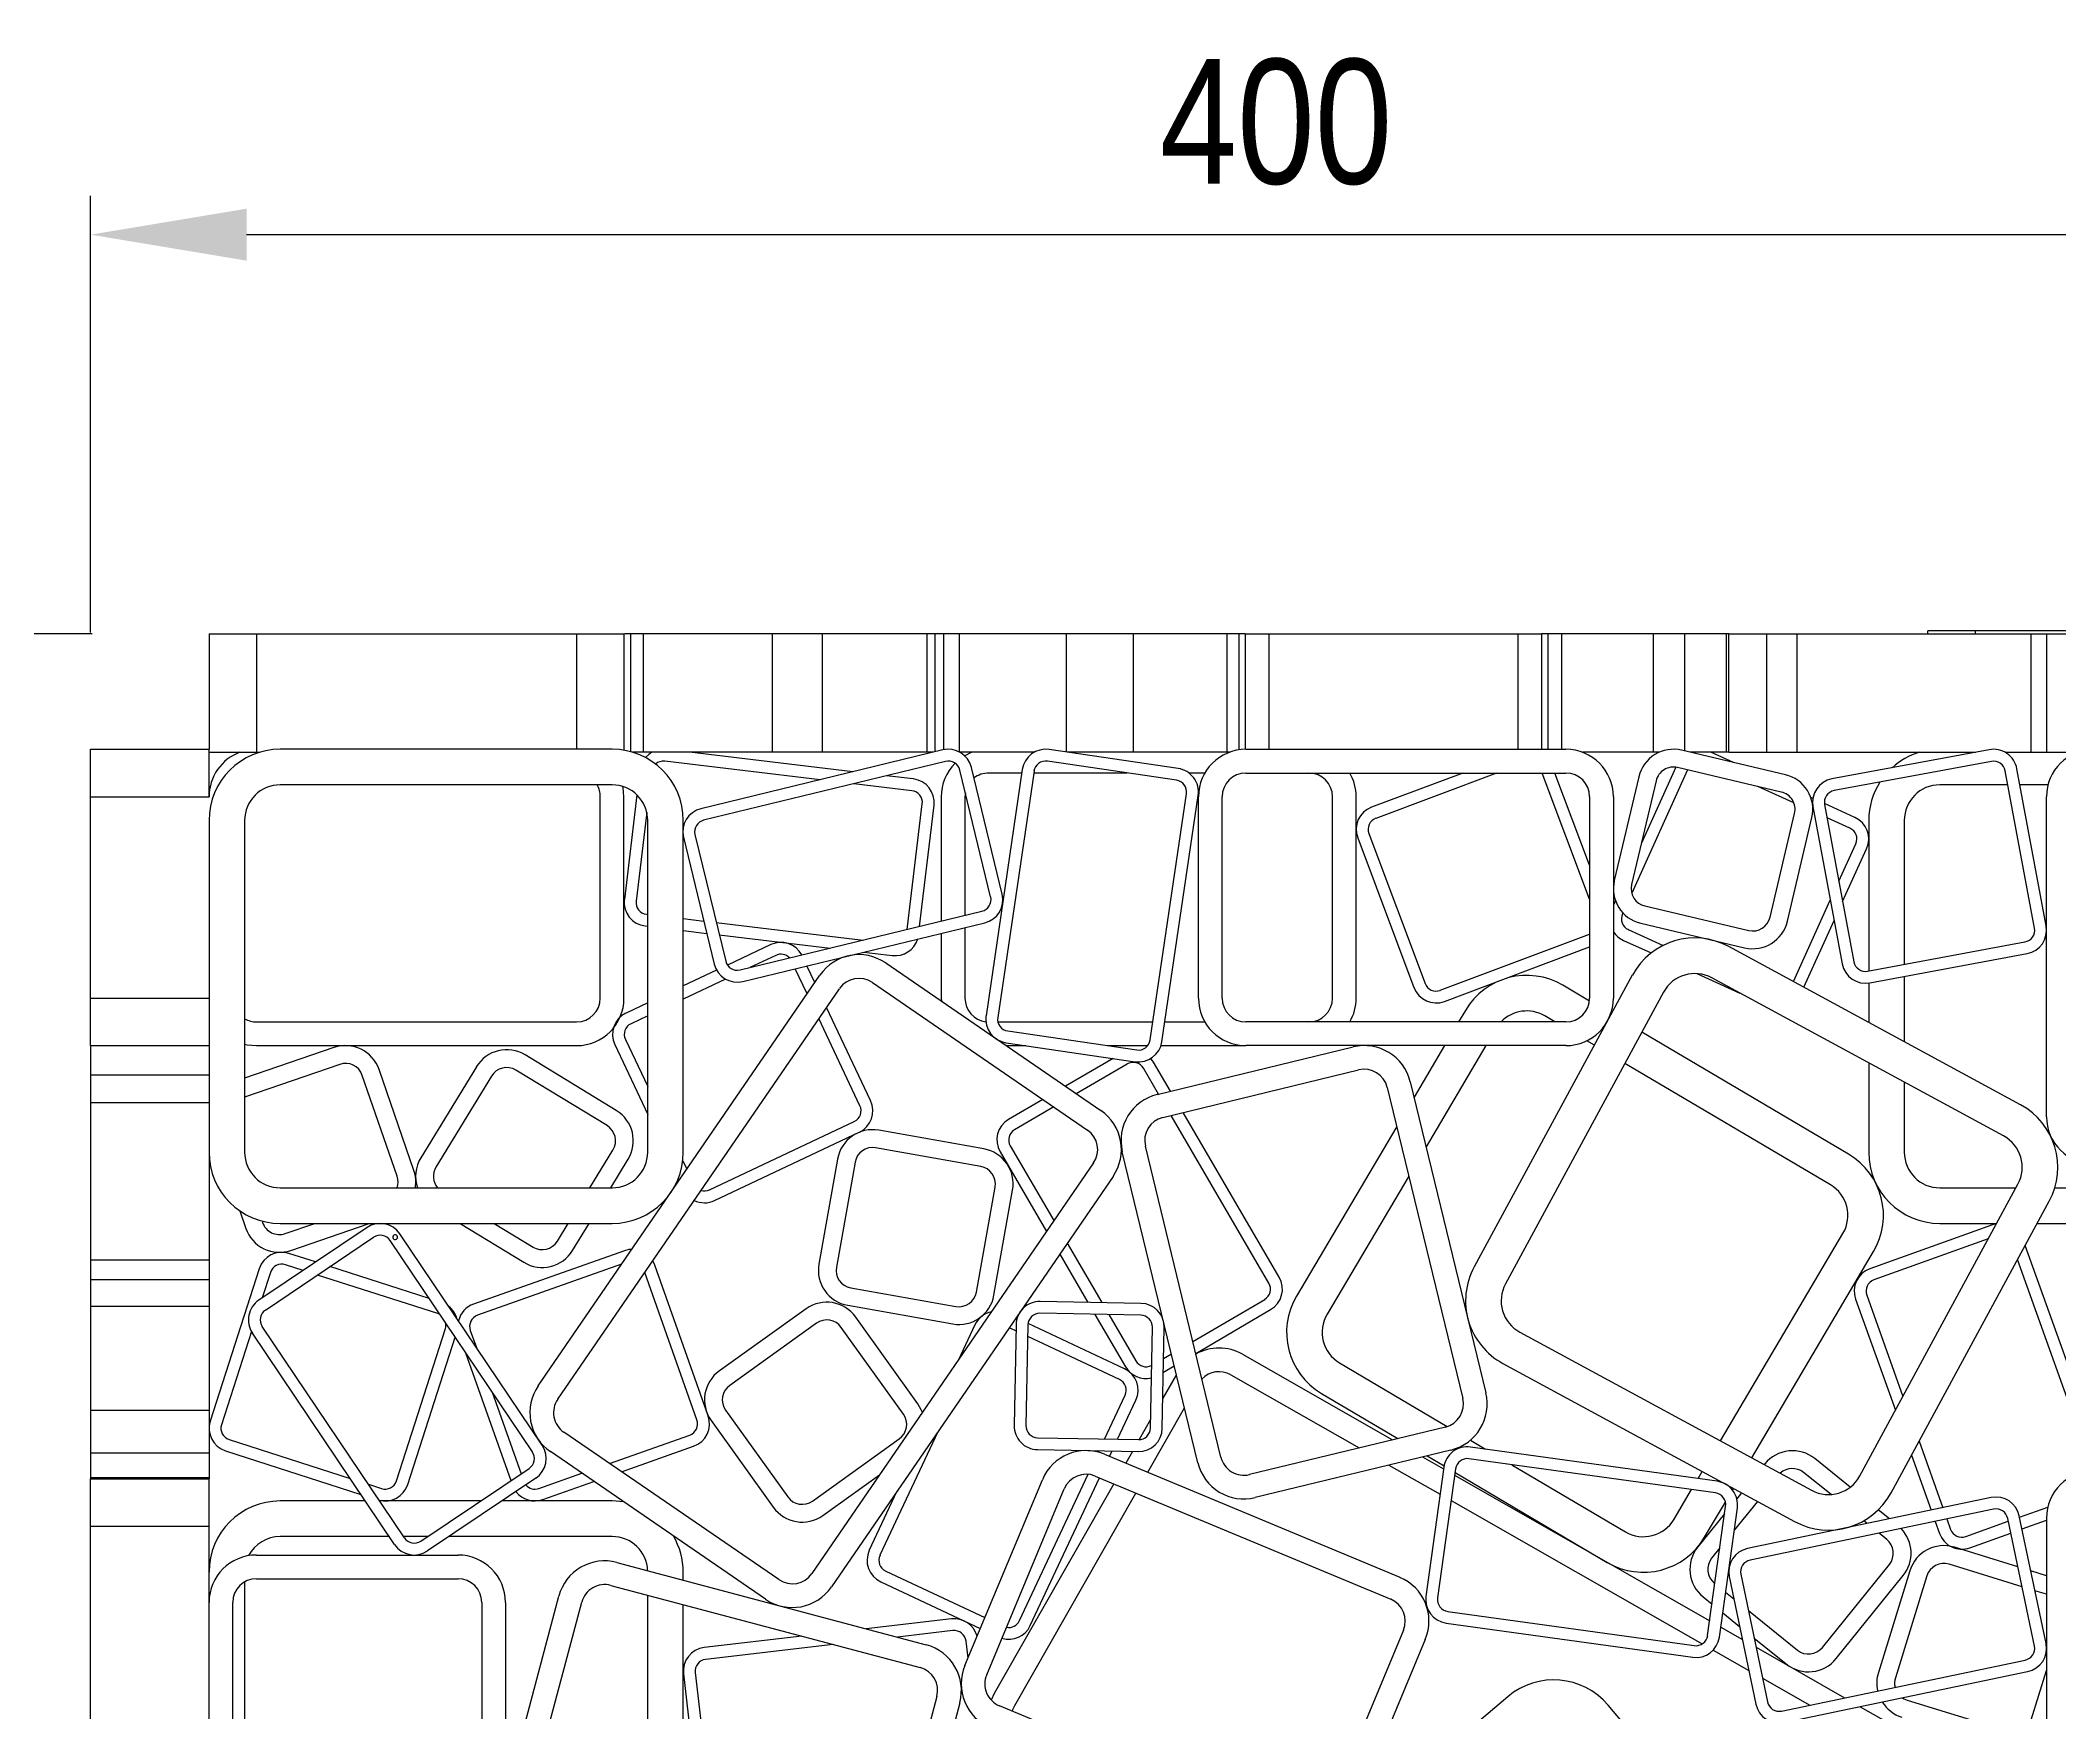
# Model space of a CAD drawing. Header units: millimetres. Extents: x 25115 to 31055, y 5999 to 10199.
# Drawn here: x 27391 to 27908, y 9074 to 9503 of the extents above; entities that cross this region are included whole.
import ezdxf

# ---------------------------------------------------------------- set-up
doc = ezdxf.new("R2010")
doc.units = ezdxf.units.MM
doc.header["$LTSCALE"] = 0.3
doc.linetypes.add('INCONTINUOUS', pattern=[200000.001, 200000, -0.001])
doc.layers.add('KOTY', color=3, linetype='INCONTINUOUS', lineweight=9)
doc.styles.add('SEACAD_Arial', font='arial.ttf', dxfattribs={"width": 0.8})
doc.dimstyles.new('ISO-25', dxfattribs={"dimtxt": 1.6, "dimasz": 2, "dimexe": 0.5, "dimexo": 1.5, "dimtad": 1, "dimdec": 0, "dimtxsty": 'SEACAD_Arial', "dimcen": 2, "dimadec": 0, "dimazin": 0, "dimtfac": 1, "dimtdec": 0, "dimtmove": 0, "dimatfit": 3, "dimfxl": 1, "dimarcsym": 0})

# ---------------------------------------------------------------- blocks, each defined once
blk = doc.blocks.new('*D179')
at = {"layer": 'Defpoints', "color": 0, "transparency": 16777216}
for p in [(27433.77, 9350.73), (27108.78, 8713.09), (27108.78, 8713.09)]:
    blk.add_point(p, dxfattribs=at)
at = {"layer": 'KOTY', "color": 0, "lineweight": -2, "transparency": 16777216}
for p, q in [((27403.77, 9350.73), (27098.78, 9350.73)), ((27108.78, 9310.73), (27108.78, 8753.09)), ((27138.78, 8713.09), (27118.78, 8713.09))]:
    blk.add_line(p, q, dxfattribs=at)
at = {"layer": 'KOTY', "color": 0, "transparency": 16777216}
for points in [[(27102.11, 9310.73), (27115.44, 9310.73), (27108.78, 9350.73)], [(27102.11, 8753.09), (27115.44, 8753.09), (27108.78, 8713.09)]]:
    blk.add_solid(points, dxfattribs=at)
at = {"layer": 'KOTY', "color": 0, "transparency": 16777216, "insert": (27079.94, 9031.91), "char_height": 32, "attachment_point": 5, "rotation": 90, "style": 'SEACAD_Arial'}
blk.add_mtext('420', dxfattribs=at)
blk = doc.blocks.new('*D181')
at = {"layer": 'Defpoints', "color": 0, "transparency": 16777216}
for p in [(28011.37, 9453.09), (27403.37, 9321.09), (28011.37, 9321.09)]:
    blk.add_point(p, dxfattribs=at)
at = {"layer": 'KOTY', "color": 0, "lineweight": -2, "transparency": 16777216}
for p, q in [((27403.37, 9351.09), (27403.37, 9463.09)), ((28011.37, 9351.09), (28011.37, 9463.09)), ((27443.37, 9453.09), (27971.37, 9453.09))]:
    blk.add_line(p, q, dxfattribs=at)
at = {"layer": 'KOTY', "color": 0, "transparency": 16777216}
for points in [[(27443.37, 9459.75), (27443.37, 9446.42), (27403.37, 9453.09)], [(27971.37, 9459.75), (27971.37, 9446.42), (28011.37, 9453.09)]]:
    blk.add_solid(points, dxfattribs=at)
at = {"layer": 'KOTY', "color": 0, "transparency": 16777216, "insert": (27707.37, 9481.92), "char_height": 32, "attachment_point": 5, "style": 'SEACAD_Arial'}
blk.add_mtext('400', dxfattribs=at)

msp = doc.modelspace()

# ---------------------------------------------------------------- linework, layer by layer
for p, q in [((27433.77, 9350.73), (27433.77, 9321.09)), ((27433.77, 9350.73), (27445.93, 9350.73)), ((27445.93, 9350.73), (27445.93, 9320.33)), ((27445.93, 9350.73), (27528.01, 9350.73)), ((27528.01, 9350.73), (27540.17, 9350.73)), ((27528.01, 9350.73), (27528.01, 9321.09)), ((27540.17, 9350.73), (27540.17, 9320.83)), ((27541.83, 9350.73), (27540.27, 9350.73)), ((27541.83, 9350.73), (27541.83, 9320.47)), ((27545.2, 9350.73), (27541.83, 9350.73)), ((27545.2, 9320.33), (27545.2, 9350.73)), ((27578.23, 9350.73), (27545.2, 9350.73)), ((27578.23, 9320.33), (27578.23, 9350.73)), ((27591.06, 9350.73), (27578.23, 9350.73)), ((27591.06, 9320.33), (27591.06, 9350.73)), ((27617.9, 9350.73), (27591.06, 9350.73)), ((27617.9, 9320.33), (27617.9, 9350.73)), ((27619.94, 9350.73), (27617.9, 9350.73)), ((27619.94, 9320.44), (27619.94, 9350.73)), ((27622.11, 9350.73), (27619.94, 9350.73)), ((27622.11, 9350.73), (27622.11, 9320.96)), ((27626.24, 9350.73), (27622.11, 9350.73)), ((27653.64, 9350.73), (27626.24, 9350.73)), ((27626.24, 9320.36), (27626.24, 9350.73)), ((27670.8, 9350.73), (27653.64, 9350.73)), ((27653.64, 9320.37), (27653.64, 9350.73)), ((27670.8, 9320.33), (27670.8, 9350.73)), ((27694.89, 9350.73), (27670.8, 9350.73)), ((27694.89, 9320.33), (27694.89, 9350.73)), ((27697.91, 9350.73), (27694.89, 9350.73)), ((27697.91, 9320.97), (27697.91, 9350.73)), ((27699.48, 9350.73), (27697.91, 9350.73)), ((27699.48, 9350.73), (27699.48, 9321.09)), ((27699.48, 9350.73), (27705.56, 9350.73)), ((27705.56, 9350.73), (27769.4, 9350.73)), ((27705.56, 9350.73), (27705.56, 9321.09)), ((27769.4, 9350.73), (27775.48, 9350.73)), ((27769.4, 9350.73), (27769.4, 9321.09)), ((27777.1, 9350.73), (27775.48, 9350.73)), ((27775.48, 9350.73), (27775.48, 9321.09)), ((27777.1, 9350.73), (27777.1, 9321.09)), ((27780.67, 9350.73), (27777.1, 9350.73)), ((27804.19, 9350.73), (27780.67, 9350.73)), ((27780.67, 9321.09), (27780.67, 9350.73)), ((27804.19, 9320.33), (27804.19, 9350.73)), ((27812.24, 9350.73), (27804.19, 9350.73)), ((27822.93, 9350.73), (27812.24, 9350.73)), ((27812.24, 9320.64), (27812.24, 9350.73)), ((27822.93, 9320.33), (27822.93, 9350.73)), ((27823.47, 9350.73), (27822.93, 9350.73)), ((27823.47, 9320.33), (27823.47, 9350.73)), ((27823.47, 9350.73), (27833.18, 9350.73)), ((27833.18, 9350.73), (27833.18, 9320.33)), ((27833.18, 9350.73), (27840.97, 9350.73)), ((27840.97, 9350.73), (27840.97, 9320.33)), ((27840.97, 9350.73), (27900.96, 9350.73)), ((27874.57, 9350.73), (27874.57, 9351.49)), ((27886.73, 9351.49), (27874.57, 9351.49)), ((27968.81, 9351.49), (27886.73, 9351.49)), ((27886.73, 9350.73), (27886.73, 9351.49)), ((27900.96, 9350.73), (27900.96, 9320.33)), ((27900.96, 9350.73), (27904.97, 9350.73)), ((27904.97, 9350.73), (27904.97, 9320.33)), ((27904.97, 9350.73), (27917.13, 9350.73)), ((27403.37, 9321.09), (27433.77, 9321.09)), ((27403.37, 9308.93), (27403.37, 9321.09)), ((27433.77, 9308.93), (27433.77, 9321.09)), ((27537.13, 9321.09), (27452.01, 9321.09)), ((27621.92, 9320.92), (27559.88, 9305.85)), ((27682.29, 9316.15), (27649.21, 9321.02)), ((27699.65, 9321.09), (27781.73, 9321.09)), ((27838.01, 9314.57), (27811.38, 9320.85)), ((27890.28, 9320.99), (27849.93, 9313.49)), ((27433.77, 9320.33), (27445.93, 9320.33)), ((27445.93, 9320.33), (27446.79, 9320.33)), ((27545.2, 9320.33), (27542.34, 9320.33)), ((27578.23, 9320.33), (27545.2, 9320.33)), ((27590.44, 9313.27), (27550.62, 9318.03)), ((27598.89, 9315.33), (27556.99, 9320.33)), ((27622.64, 9317.96), (27560.6, 9302.9)), ((27591.06, 9320.33), (27578.23, 9320.33)), ((27617.9, 9320.33), (27591.06, 9320.33)), ((27619.5, 9320.33), (27617.9, 9320.33)), ((27645.38, 9320.33), (27626.3, 9320.33)), ((27634.2, 9283.23), (27626.31, 9315.73)), ((27637.16, 9283.95), (27629.26, 9316.44)), ((27642.31, 9315.9), (27633.01, 9252.74)), ((27681.85, 9313.14), (27648.77, 9318.02)), ((27670.8, 9320.33), (27653.93, 9320.33)), ((27694.89, 9320.33), (27670.8, 9320.33)), ((27695.42, 9320.33), (27694.89, 9320.33)), ((27804.19, 9320.33), (27785.96, 9320.33)), ((27812.91, 9315.8), (27798.6, 9284.16)), ((27809.89, 9316.49), (27801.07, 9297)), ((27805.64, 9320.33), (27804.19, 9320.33)), ((27836.96, 9310.13), (27810.33, 9316.41)), ((27822.93, 9320.33), (27813.57, 9320.33)), ((27824.67, 9317.71), (27818.89, 9320.33)), ((27823.47, 9320.33), (27822.93, 9320.33)), ((27823.47, 9320.33), (27833.18, 9320.33)), ((27833.18, 9320.33), (27840.97, 9320.33)), ((27840.97, 9320.33), (27886.74, 9320.33)), ((27890.83, 9318), (27850.48, 9310.5)), ((27894.33, 9320.33), (27900.96, 9320.33)), ((27901.87, 9275.22), (27894.38, 9315.57)), ((27904.86, 9275.77), (27897.37, 9316.12)), ((27900.96, 9320.33), (27904.97, 9320.33)), ((27904.97, 9320.33), (27912.71, 9320.33)), ((27537.13, 9311.97), (27452.01, 9311.97)), ((27614.01, 9310.46), (27599.08, 9312.24)), ((27614.37, 9313.48), (27607.53, 9314.29)), ((27642.18, 9315.01), (27633.7, 9315.01)), ((27645.32, 9315.45), (27636.01, 9252.29)), ((27669.19, 9315.01), (27645.25, 9315.01)), ((27689.12, 9315.01), (27685.04, 9315.01)), ((27699.65, 9315.01), (27781.73, 9315.01)), ((27755.28, 9315.01), (27731.89, 9306.23)), ((27763.93, 9315.01), (27732.95, 9303.38)), ((27787.81, 9282.68), (27775.67, 9315.01)), ((27787.81, 9291.33), (27778.92, 9315.01)), ((27800.41, 9314.06), (27794.13, 9287.43)), ((27804.85, 9313.02), (27798.57, 9286.39)), ((27840.16, 9307.37), (27830.9, 9311.56)), ((27895.05, 9311.97), (27877.61, 9311.97)), ((27905.35, 9311.97), (27898.14, 9311.97)), ((27403.37, 9257.25), (27403.37, 9308.93)), ((27403.37, 9308.93), (27433.77, 9308.93)), ((27534.09, 9257.25), (27534.09, 9308.93)), ((27540.17, 9257.25), (27540.17, 9308.93)), ((27543.47, 9309.4), (27540.26, 9282.53)), ((27612.83, 9274.91), (27616.67, 9307.08)), ((27615.98, 9275.68), (27619.69, 9306.72)), ((27621.54, 9308.93), (27621.54, 9277.03)), ((27627.71, 9309.96), (27627.62, 9308.93)), ((27627.62, 9308.93), (27627.62, 9278.51)), ((27675.11, 9246.54), (27684.42, 9309.69)), ((27678.12, 9246.09), (27687.42, 9309.25)), ((27687.49, 9257.25), (27687.49, 9308.93)), ((27693.57, 9257.25), (27693.57, 9308.93)), ((27721.86, 9257.25), (27721.86, 9308.93)), ((27727.94, 9257.25), (27727.94, 9308.93)), ((27787.81, 9308.93), (27787.81, 9257.25)), ((27793.89, 9308.93), (27793.89, 9257.25)), ((27845.04, 9308.5), (27844.51, 9308.73)), ((27845.32, 9305.04), (27845.02, 9305.17)), ((27845.06, 9306.4), (27852.56, 9266.05)), ((27855.79, 9303.63), (27848.02, 9307.15)), ((27848.05, 9306.96), (27855.55, 9266.61)), ((27904.97, 9226.85), (27904.97, 9308.93)), ((27433.77, 9302.85), (27433.77, 9217.73)), ((27442.89, 9302.85), (27442.89, 9217.73)), ((27546, 9304.96), (27543.28, 9282.17)), ((27546.25, 9217.73), (27546.25, 9302.85)), ((27555.37, 9217.73), (27555.37, 9302.85)), ((27834.08, 9278.01), (27840.36, 9304.64)), ((27838.51, 9276.97), (27844.79, 9303.6)), ((27854.54, 9300.86), (27848.69, 9303.51)), ((27859.37, 9302.85), (27859.37, 9264.23)), ((27868.49, 9302.85), (27868.49, 9265.92)), ((27555.41, 9298.51), (27563.3, 9266.01)), ((27558.36, 9299.22), (27566.26, 9266.73)), ((27728.33, 9298.4), (27742.75, 9259.98)), ((27731.18, 9299.47), (27745.6, 9261.05)), ((27851.71, 9287.24), (27856.05, 9296.84)), ((27852.68, 9282.01), (27858.82, 9295.59)), ((27569.93, 9264.49), (27631.96, 9279.56)), ((27794.42, 9282.28), (27793.89, 9281.12)), ((27801.96, 9280.9), (27828.59, 9274.62)), ((27840.07, 9261.5), (27849.52, 9282.4)), ((27545.57, 9275.77), (27546.25, 9275.69)), ((27545.93, 9278.79), (27546.25, 9278.75)), ((27555.37, 9277.66), (27560.63, 9277.03)), ((27555.37, 9274.6), (27561.39, 9273.88)), ((27563.85, 9276.65), (27601.48, 9272.15)), ((27570.65, 9261.54), (27632.68, 9276.61)), ((27627.62, 9275.38), (27627.62, 9257.25)), ((27796.33, 9279.13), (27796.21, 9278.87)), ((27797.72, 9274.85), (27806.69, 9270.79)), ((27800.91, 9276.46), (27827.54, 9270.18)), ((27842.75, 9260.05), (27850.49, 9277.17)), ((27564.61, 9273.49), (27593.03, 9270.1)), ((27577.79, 9270.98), (27566.69, 9265.74)), ((27601.66, 9269.07), (27608.96, 9268.2)), ((27621.54, 9273.9), (27621.54, 9257.25)), ((27749.51, 9259.27), (27787.81, 9273.64)), ((27750.58, 9256.42), (27787.81, 9270.39)), ((27796.47, 9272.08), (27803.6, 9268.85)), ((27898.32, 9229.93), (27823.48, 9270.49)), ((27859.09, 9264.17), (27899.44, 9271.67)), ((27563.93, 9264.43), (27555.37, 9260.39)), ((27579.09, 9268.24), (27572.48, 9265.11)), ((27587.12, 9258.37), (27584.08, 9264.8)), ((27589.11, 9261.27), (27587.09, 9265.53)), ((27607.3, 9266.28), (27662.45, 9228.45)), ((27859.65, 9261.19), (27900, 9268.68)), ((27518.17, 9157.84), (27590.39, 9263.13)), ((27523.18, 9154.41), (27595.4, 9259.69)), ((27566.22, 9262.15), (27555.37, 9257.02)), ((27603.86, 9261.27), (27659.01, 9223.44)), ((27798.75, 9263.14), (27758.19, 9188.31)), ((27806.77, 9258.8), (27766.21, 9183.96)), ((27787.76, 9256.51), (27780.93, 9260.55)), ((27815.31, 9263.56), (27826.32, 9258.57)), ((27893.97, 9221.91), (27819.13, 9262.47)), ((27859.37, 9261.14), (27859.37, 9251.04)), ((27868.49, 9262.83), (27868.49, 9246.1)), ((27403.37, 9257.25), (27433.77, 9257.25)), ((27403.37, 9245.09), (27403.37, 9257.25)), ((27546.25, 9256.07), (27540.69, 9253.45)), ((27603.42, 9230.98), (27592.12, 9254.9)), ((27621.54, 9257.25), (27621.57, 9256.49)), ((27755.95, 9254.13), (27754.2, 9251.17)), ((27445.93, 9251.17), (27528.01, 9251.17)), ((27546.25, 9252.71), (27541.99, 9250.7)), ((27600.67, 9229.68), (27590.13, 9252)), ((27636.06, 9251.17), (27675.8, 9251.17)), ((27638.58, 9248.84), (27671.66, 9243.97)), ((27678.87, 9251.17), (27689.12, 9251.17)), ((27781.73, 9251.17), (27699.65, 9251.17)), ((27778.88, 9251.17), (27776.29, 9252.7)), ((27793.36, 9253.2), (27793.22, 9253.28)), ((27854.21, 9217.23), (27801.22, 9248.55)), ((27403.37, 9245.09), (27433.77, 9245.09)), ((27403.37, 9245.09), (27403.37, 9244.99)), ((27433.77, 9244.99), (27403.37, 9244.99)), ((27403.37, 9244.99), (27403.37, 9237.49)), ((27465.78, 9244.59), (27442.89, 9236.7)), ((27445.93, 9245.09), (27528.01, 9245.09)), ((27537.79, 9245.35), (27546.25, 9227.46)), ((27540.54, 9246.65), (27546.25, 9234.57)), ((27638.14, 9245.84), (27671.22, 9240.96)), ((27638.19, 9245.09), (27643.2, 9245.09)), ((27664.06, 9245.09), (27674.49, 9245.09)), ((27676.91, 9232.55), (27727.13, 9244.75)), ((27677.88, 9245.09), (27699.65, 9245.09)), ((27781.73, 9245.09), (27699.65, 9245.09)), ((27750.6, 9245.09), (27742.78, 9231.85)), ((27761.2, 9245.09), (27745.86, 9219.15)), ((27789.02, 9245.18), (27787.07, 9246.33)), ((27467.27, 9240.28), (27442.89, 9231.88)), ((27486.29, 9213.08), (27477.37, 9238.94)), ((27502.31, 9239.66), (27488.06, 9216.3)), ((27535.83, 9224.56), (27512.47, 9238.81)), ((27538.2, 9228.46), (27514.84, 9242.7)), ((27665.61, 9241.79), (27653.4, 9234.66)), ((27669.22, 9240.37), (27656.17, 9232.76)), ((27677.25, 9232.63), (27673.37, 9239.28)), ((27680.34, 9233.38), (27676, 9240.81)), ((27678.34, 9226.64), (27728.56, 9238.84)), ((27849.56, 9209.38), (27796.87, 9240.53)), ((27859.37, 9240.67), (27859.37, 9217.73)), ((27433.77, 9237.49), (27403.37, 9237.49)), ((27403.37, 9237.49), (27403.37, 9230.4)), ((27481.98, 9211.59), (27473.06, 9237.46)), ((27506.2, 9237.29), (27491.96, 9213.93)), ((27735.91, 9234.36), (27755.28, 9154.6)), ((27741.82, 9235.8), (27761.19, 9156.04)), ((27868.49, 9235.72), (27868.49, 9217.73)), ((27433.77, 9230.4), (27403.37, 9230.4)), ((27403.37, 9230.4), (27403.37, 9190.05)), ((27647.59, 9231.27), (27638.8, 9226.14)), ((27650.36, 9229.37), (27640.34, 9223.52)), ((27708.18, 9185.68), (27683.54, 9227.9)), ((27562.12, 9208.1), (27599.23, 9225.64)), ((27563.42, 9205.35), (27600.52, 9222.89)), ((27632.44, 9218.6), (27605.5, 9223.38)), ((27705.56, 9184.15), (27680.45, 9227.15)), ((27738.34, 9224.35), (27712.63, 9180.86)), ((27433.77, 9217.73), (27433.77, 9190.05)), ((27531.44, 9208.61), (27537.35, 9218.3)), ((27631.64, 9214.11), (27604.7, 9218.89)), ((27636.62, 9217.82), (27648.53, 9197.42)), ((27639.24, 9219.36), (27650.43, 9200.19)), ((27687.33, 9138.1), (27667.96, 9217.86)), ((27693.24, 9139.54), (27673.87, 9219.3)), ((27536.78, 9208.61), (27541.24, 9215.92)), ((27555.23, 9215.55), (27556.26, 9213.38)), ((27660.58, 9214.98), (27588.36, 9109.7)), ((27594.93, 9215.99), (27590.15, 9189.05)), ((27599.42, 9215.19), (27594.64, 9188.25)), ((27452.01, 9208.61), (27537.13, 9208.61)), ((27554.05, 9210.94), (27554.27, 9210.48)), ((27665.6, 9211.55), (27593.37, 9106.26)), ((27630.56, 9181.89), (27635.34, 9208.82)), ((27635.05, 9181.09), (27639.83, 9208.03)), ((27741.42, 9211.64), (27720.48, 9176.22)), ((27857.08, 9134.71), (27897.64, 9209.55)), ((27877.61, 9208.61), (27897.14, 9208.61)), ((27907.08, 9208.61), (27930.72, 9208.61)), ((27441.62, 9202.73), (27443.18, 9198.22)), ((27865.1, 9130.37), (27905.66, 9205.2)), ((27474.28, 9198.46), (27446.53, 9179.79)), ((27447.36, 9200.09), (27447.49, 9199.7)), ((27452.01, 9199.49), (27537.13, 9199.49)), ((27453.29, 9196.88), (27460.87, 9199.49)), ((27454.77, 9192.57), (27474.86, 9199.49)), ((27519.19, 9142.57), (27482.72, 9196.8)), ((27498.12, 9199.49), (27514.46, 9189.52)), ((27506.88, 9199.49), (27516.84, 9193.42)), ((27523.1, 9194.94), (27525.88, 9199.49)), ((27527, 9192.56), (27531.22, 9199.49)), ((27821.33, 9143.71), (27852.77, 9196.88)), ((27891.14, 9199.13), (27859.66, 9187.86)), ((27877.61, 9199.49), (27892.19, 9199.49)), ((27892.14, 9199.4), (27891.14, 9199.13)), ((27902.57, 9199.49), (27930.51, 9199.49)), ((27448.23, 9177.27), (27475.97, 9195.93)), ((27461.1, 9189.59), (27454.26, 9191.79)), ((27516.67, 9140.87), (27480.19, 9195.11)), ((27540.29, 9192.48), (27501.6, 9178.79)), ((27651.92, 9191.61), (27659.15, 9179.23)), ((27653.82, 9194.38), (27662.71, 9179.16)), ((27829.36, 9139.36), (27860.62, 9192.24)), ((27890.03, 9195.51), (27860.68, 9184.99)), ((27920.2, 9136.05), (27899.5, 9193.83)), ((27433.77, 9190.05), (27403.37, 9190.05)), ((27403.37, 9190.05), (27403.37, 9185.08)), ((27433.77, 9190.05), (27433.77, 9185.08)), ((27446.61, 9187.86), (27434.06, 9148.79)), ((27449.51, 9186.93), (27447.4, 9180.38)), ((27457.88, 9187.43), (27453.33, 9188.89)), ((27492.4, 9176.34), (27461.57, 9186.25)), ((27490.19, 9180.24), (27464.78, 9188.41)), ((27539.53, 9188.99), (27502.61, 9175.93)), ((27558.87, 9149.07), (27545.48, 9186.92)), ((27561.74, 9150.09), (27548.05, 9188.78)), ((27916.97, 9136.05), (27897.55, 9190.24)), ((27403.37, 9185.08), (27433.77, 9185.08)), ((27403.37, 9185.08), (27403.37, 9178.14)), ((27433.77, 9185.08), (27433.77, 9178.14)), ((27598.33, 9182.97), (27625.27, 9178.19)), ((27858.85, 9181.11), (27868.15, 9155.13)), ((27433.77, 9178.14), (27403.37, 9178.14)), ((27403.37, 9178.14), (27403.37, 9151.51)), ((27433.77, 9178.14), (27433.77, 9151.51)), ((27586.88, 9177.58), (27564.63, 9161.66)), ((27597.54, 9178.48), (27624.48, 9173.7)), ((27672.68, 9175.94), (27646.85, 9176.42)), ((27672.74, 9178.97), (27646.91, 9179.46)), ((27660.94, 9176.16), (27668.8, 9162.69)), ((27664.5, 9176.09), (27671.43, 9164.22)), ((27686.03, 9169.23), (27704.47, 9179.99)), ((27686.78, 9166.14), (27706, 9177.36)), ((27855.99, 9180.08), (27866.21, 9151.54)), ((27444.63, 9171.76), (27436.95, 9147.86)), ((27481.35, 9117.12), (27444.88, 9171.36)), ((27483.87, 9118.82), (27447.4, 9173.05)), ((27481.81, 9133.44), (27494.37, 9172.51)), ((27500.76, 9172.05), (27502.31, 9167.66)), ((27589.53, 9173.87), (27567.29, 9157.95)), ((27611.82, 9150.57), (27595.9, 9172.82)), ((27615.53, 9153.23), (27599.6, 9175.47)), ((27630.15, 9173.46), (27625.95, 9164.49)), ((27640.68, 9171.89), (27638.95, 9172.7)), ((27640.71, 9173.5), (27640.23, 9147.66)), ((27640.96, 9175.11), (27640.69, 9175.24)), ((27643.75, 9173.44), (27643.26, 9147.6)), ((27668.52, 9162.21), (27643.78, 9173.79)), ((27675.18, 9147), (27675.67, 9172.84)), ((27678.22, 9146.95), (27678.71, 9172.78)), ((27769.88, 9171.6), (27844.72, 9131.04)), ((27484.71, 9132.51), (27496.86, 9170.33)), ((27499.57, 9166.28), (27511.17, 9133.51)), ((27667.23, 9159.45), (27643.7, 9170.48)), ((27678.56, 9164.86), (27680.55, 9166.03)), ((27698.79, 9165.93), (27737.26, 9143.97)), ((27681.83, 9160.75), (27678.36, 9154.67)), ((27678.49, 9161.31), (27681.3, 9162.95)), ((27695.77, 9160.65), (27728.66, 9141.88)), ((27723.69, 9163.73), (27751.3, 9147.4)), ((27765.54, 9163.58), (27840.37, 9123.02)), ((27506.38, 9156.17), (27513.77, 9135.26)), ((27663.43, 9144.18), (27668.69, 9155.41)), ((27719.05, 9155.88), (27738.62, 9144.3)), ((27433.77, 9151.51), (27403.37, 9151.51)), ((27403.37, 9151.51), (27403.37, 9140.54)), ((27433.77, 9151.51), (27433.77, 9140.54)), ((27566.23, 9151.59), (27582.16, 9129.34)), ((27666.76, 9144.12), (27671.44, 9154.12)), ((27674.51, 9135.65), (27683.92, 9152.14)), ((27579.91, 9108.12), (27524.75, 9145.95)), ((27536.46, 9137.92), (27557.02, 9145.19)), ((27562.52, 9148.93), (27578.45, 9126.68)), ((27620.66, 9146.04), (27605.82, 9114.36)), ((27675.22, 9149.16), (27672.29, 9144.02)), ((27750.8, 9147.26), (27700.58, 9135.06)), ((27433.77, 9140.54), (27403.37, 9140.54)), ((27403.37, 9140.54), (27403.37, 9134.26)), ((27433.77, 9140.54), (27433.77, 9134.26)), ((27437.99, 9141.14), (27472.7, 9129.98)), ((27438.92, 9144.03), (27469.96, 9134.06)), ((27576.47, 9103.11), (27521.31, 9140.94)), ((27539.56, 9135.79), (27558.03, 9142.33)), ((27588.52, 9128.28), (27610.77, 9144.21)), ((27646.19, 9141.47), (27672.03, 9140.98)), ((27646.25, 9144.51), (27672.08, 9144.02)), ((27661.85, 9140.81), (27662.02, 9141.17)), ((27663.36, 9140.29), (27739.12, 9108.71)), ((27664.7, 9139.73), (27665.35, 9141.11)), ((27670.57, 9141.01), (27668.85, 9138)), ((27752.24, 9141.35), (27702.02, 9129.16)), ((27744.95, 9139.58), (27750.34, 9136.5)), ((27746.12, 9139.87), (27750.46, 9137.3)), ((27757.23, 9143.89), (27761.11, 9141.6)), ((27820.5, 9133.35), (27757.26, 9142.13)), ((27870.34, 9140.02), (27875.38, 9125.93)), ((27872.28, 9143.61), (27878.39, 9126.56)), ((27433.77, 9134.26), (27403.37, 9134.26)), ((27403.37, 9134.26), (27403.37, 9134.01)), ((27433.77, 9134.26), (27433.77, 9134.01)), ((27488.09, 9117.99), (27515.84, 9136.65)), ((27518.33, 9131.51), (27529.37, 9135.41)), ((27591.17, 9124.58), (27605.7, 9134.97)), ((27641.61, 9097.6), (27659.19, 9135.13)), ((27661.02, 9134.68), (27736.78, 9103.1)), ((27736.35, 9137.49), (27749.44, 9130.02)), ((27750.41, 9136.95), (27745.81, 9103.83)), ((27753.42, 9136.53), (27748.82, 9103.41)), ((27753.19, 9134.88), (27818.6, 9097.55)), ((27753.29, 9135.63), (27792.32, 9112.55)), ((27820.08, 9130.34), (27756.85, 9139.12)), ((27767.89, 9137.59), (27796.96, 9120.4)), ((27815.61, 9134.03), (27816.69, 9135.86)), ((27832.72, 9137.79), (27832.58, 9137.62)), ((27849.7, 9129.96), (27842.68, 9135.61)), ((27854.63, 9131.83), (27845.55, 9139.16)), ((27403.37, 9134.01), (27433.77, 9134.01)), ((27403.37, 9121.85), (27403.37, 9134.01)), ((27433.77, 9121.85), (27433.77, 9134.01)), ((27474.63, 9132.56), (27477.99, 9131.48)), ((27517.54, 9134.13), (27489.79, 9115.47)), ((27519.34, 9128.64), (27532.47, 9133.29)), ((27610.08, 9130.61), (27603.07, 9115.65)), ((27627.57, 9086.05), (27647.46, 9133.75)), ((27633.18, 9083.71), (27653.07, 9131.41)), ((27665.82, 9132.68), (27635.11, 9078.88)), ((27640.39, 9075.87), (27671.47, 9130.32)), ((27644.37, 9096.31), (27662.12, 9134.22)), ((27809.45, 9123.61), (27813.93, 9131.2)), ((27824.45, 9131.07), (27824.71, 9131.51)), ((27826.76, 9130.4), (27825.54, 9128.88)), ((27890.79, 9129.15), (27828.3, 9116.08)), ((27473.84, 9128.29), (27452.01, 9128.29)), ((27503.41, 9128.29), (27477.5, 9128.29)), ((27537.13, 9128.29), (27508.86, 9128.29)), ((27540.11, 9128.05), (27537.13, 9128.29)), ((27752.29, 9128.39), (27816.69, 9091.64)), ((27822.41, 9125), (27815.55, 9116.5)), ((27817.3, 9118.97), (27822.63, 9127.98)), ((27818.07, 9093.79), (27822.67, 9126.91)), ((27821.08, 9093.37), (27825.68, 9126.5)), ((27830.84, 9128.19), (27824.9, 9120.82)), ((27891.41, 9126.18), (27828.93, 9113.1)), ((27864.72, 9123.7), (27861.83, 9126.03)), ((27904.84, 9091.72), (27897.99, 9124.45)), ((27898.06, 9124.11), (27905.3, 9126.7)), ((27904.97, 9123.89), (27904.97, 9041.81)), ((27403.37, 9121.85), (27433.77, 9121.85)), ((27403.37, 9039.77), (27403.37, 9121.85)), ((27433.77, 9102.27), (27433.77, 9121.85)), ((27479.97, 9119.17), (27452.01, 9119.17)), ((27489.85, 9119.17), (27483.63, 9119.17)), ((27537.13, 9119.17), (27495.3, 9119.17)), ((27858.95, 9122.49), (27858.08, 9123.2)), ((27863.98, 9118.44), (27862.01, 9120.02)), ((27876.42, 9123.04), (27877.51, 9119.98)), ((27879.42, 9123.67), (27880.38, 9121.01)), ((27884.26, 9119.17), (27895.17, 9123.08)), ((27885.29, 9116.31), (27895.8, 9120.07)), ((27901.86, 9091.09), (27895.01, 9123.83)), ((27898.69, 9121.11), (27904.97, 9123.36)), ((27445.93, 9114.43), (27497.61, 9114.43)), ((27821.19, 9116.23), (27819.09, 9113.63)), ((27897.61, 9111.39), (27881.33, 9116.42)), ((27445.93, 9108.35), (27497.61, 9108.35)), ((27538.34, 9112.52), (27617.66, 9091.43)), ((27555.37, 9107.99), (27555.37, 9110.05)), ((27607.29, 9110.32), (27632.72, 9098.41)), ((27823.6, 9108.88), (27830.45, 9076.15)), ((27826.57, 9109.5), (27833.42, 9076.77)), ((27847.49, 9090.73), (27864.67, 9112.02)), ((27851.04, 9087.87), (27868.22, 9109.16)), ((27869.93, 9110.4), (27861.85, 9084.26)), ((27874.28, 9109.05), (27866.21, 9082.91)), ((27898.68, 9106.29), (27879.99, 9112.07)), ((27904.97, 9109.12), (27900.93, 9110.37)), ((27442.89, 9107.54), (27442.89, 9024.93)), ((27510.17, 9053.95), (27523.46, 9103.9)), ((27536.77, 9106.65), (27616.09, 9085.55)), ((27546.25, 9038.07), (27546.25, 9104.13)), ((27606, 9107.57), (27631.55, 9095.6)), ((27816.92, 9103.67), (27819.19, 9101.84)), ((27819.78, 9107.22), (27819.92, 9107.11)), ((27822.68, 9104.88), (27824.79, 9103.18)), ((27904.97, 9104.35), (27902, 9105.26)), ((27433.77, 9020.19), (27433.77, 9102.27)), ((27439.85, 9020.19), (27439.85, 9102.27)), ((27503.69, 9102.27), (27503.69, 9020.19)), ((27509.77, 9102.27), (27509.77, 9020.19)), ((27516.05, 9052.39), (27529.33, 9102.33)), ((27555.37, 9035.64), (27555.37, 9101.7)), ((27624.16, 9098.06), (27602.28, 9095.52)), ((27751.41, 9099.98), (27814.64, 9091.2)), ((27821.95, 9099.61), (27826.27, 9096.13)), ((27828.53, 9100.16), (27841.08, 9090.04)), ((27585.82, 9093.6), (27560.74, 9090.69)), ((27624.51, 9095.04), (27610.29, 9093.39)), ((27740.05, 9095.14), (27720.16, 9047.44)), ((27750.99, 9096.97), (27814.23, 9088.19)), ((27821.44, 9095.93), (27826.97, 9092.78)), ((27830, 9093.12), (27838.21, 9086.49)), ((27593.82, 9091.47), (27561.09, 9087.67)), ((27628.39, 9088.01), (27627.88, 9092.37)), ((27745.66, 9092.8), (27725.77, 9045.1)), ((27819.49, 9090.04), (27828.63, 9084.83)), ((27830.5, 9090.76), (27853.2, 9077.81)), ((27555.41, 9083.95), (27559.27, 9050.73)), ((27558.43, 9084.3), (27562.29, 9051.08)), ((27832.16, 9082.81), (27844.23, 9075.93)), ((27837.02, 9074.42), (27899.51, 9087.5)), ((27837.64, 9071.44), (27900.13, 9084.52)), ((27901.06, 9072.15), (27904.97, 9084.78)), ((27620.41, 9078.11), (27607.12, 9028.17)), ((27635.11, 9078.88), (27634.33, 9077.24)), ((27766.83, 9078.09), (27701.85, 9023.11)), ((27626.28, 9076.55), (27613, 9026.6)), ((27712.21, 9044.17), (27636.45, 9075.76)), ((27847.52, 9010.96), (27792.54, 9075.94)), ((27857.18, 9075.53), (27867.77, 9069.49)), ((27869.22, 9077.21), (27895.36, 9069.13))]:
    msp.add_line(p, q)
at = {"flags": 128}
for points in [[(27547.32, 9320.33), (27546.5, 9319.79), (27545.65, 9318.97)], [(27629.47, 9320.33), (27629.05, 9320.16), (27627.54, 9319.42)], [(27540.17, 9308.93), (27539.93, 9311.3), (27539.88, 9311.54)], [(27442.89, 9245.48), (27443.55, 9245.32), (27445.93, 9245.09)], [(27676, 9240.81), (27675.3, 9241.78), (27675.29, 9241.8)], [(27542.16, 9192.83), (27541.45, 9192.77), (27540.29, 9192.48)], [(27548.05, 9188.78), (27547.54, 9189.86), (27547.52, 9189.89)], [(27492.99, 9176.08), (27492.95, 9176.1), (27492.4, 9176.34)], [(27616.7, 9151), (27616.42, 9151.68), (27615.53, 9153.23)], [(27868, 9077.8), (27868.39, 9077.56), (27869.22, 9077.21)], [(27639.79, 9074.37), (27639.91, 9074.78), (27640.39, 9075.87)]]:
    msp.add_lwpolyline(points, dxfattribs=at)
for centre, radius, start, end in [((27452.01, 9302.85), 18.24, 90, 180), ((27537.13, 9302.85), 18.24, 0, 90), ((27623.35, 9315.01), 6.08, 13.6529, 103.6529), ((27648.32, 9315.01), 6.08, 81.6208, 171.6208), ((27699.65, 9308.93), 12.16, 90, 180), ((27781.73, 9308.93), 12.16, 0, 90), ((27809.29, 9311.97), 9.12, 76.7304, 166.7304), ((27891.39, 9315.01), 6.08, 10.5254, 100.5254), ((27917.13, 9308.93), 12.16, 90, 180), ((27445.93, 9308.93), 12.16, 110.3641, 180), ((27550.26, 9315.01), 3.04, 83.1904, 131.1758), ((27633.7, 9308.93), 12.16, 135.1282, 180), ((27623.35, 9315.01), 3.04, 13.6529, 103.6529), ((27648.32, 9315.01), 3.04, 81.6208, 171.6208), ((27681.41, 9310.14), 6.08, 351.6208, 81.6208), ((27809.29, 9311.97), 4.56, 76.7304, 166.7304), ((27877.61, 9302.85), 18.24, 106.5978, 132.2325), ((27891.39, 9315.01), 3.04, 10.5254, 100.5254), ((27452.01, 9302.85), 9.12, 90, 180), ((27528.01, 9308.93), 6.08, 0, 30), ((27537.13, 9302.85), 9.12, 0, 90), ((27613.65, 9307.44), 3.04, 353.1904, 83.1904), ((27613.65, 9307.44), 6.08, 353.1904, 83.1904), ((27633.7, 9308.93), 6.08, 90, 128.3561), ((27681.41, 9310.14), 3.04, 351.6208, 81.6208), ((27699.65, 9308.93), 6.08, 90, 180), ((27715.78, 9308.93), 6.08, 0, 90), ((27715.78, 9308.93), 12.16, 0, 30), ((27781.73, 9308.93), 6.08, 0, 90), ((27835.92, 9305.69), 9.12, 346.7304, 76.7304), ((27851.04, 9307.51), 6.08, 100.5254, 190.5254), ((27851.04, 9307.51), 3.04, 100.5254, 190.5254), ((27877.61, 9302.85), 18.24, 147.3622, 180), ((27877.61, 9302.85), 9.12, 90, 180), ((27561.32, 9299.94), 6.08, 103.6529, 193.6529), ((27734.02, 9300.54), 6.08, 110.5708, 200.5708), ((27835.92, 9305.69), 4.56, 346.7304, 76.7304), ((27561.32, 9299.94), 3.04, 103.6529, 193.6529), ((27734.02, 9300.54), 3.04, 110.5708, 200.5708), ((27853.29, 9298.09), 3.04, 335.6572, 65.6572), ((27853.29, 9298.09), 6.08, 335.6572, 65.6572), ((27803.01, 9285.34), 9.12, 166.7304, 256.7304), ((27803.01, 9285.34), 4.56, 166.7304, 256.7304), ((27546.29, 9281.81), 6.08, 173.1904, 263.1904), ((27546.29, 9281.81), 3.04, 173.1904, 263.1904), ((27631.25, 9282.51), 3.04, 283.6529, 13.6529), ((27631.25, 9282.51), 6.08, 283.6529, 13.6529), ((27798.98, 9277.62), 6.08, 213.1681, 245.6572), ((27798.98, 9277.62), 3.04, 155.6572, 245.6572), ((27829.64, 9279.06), 9.12, 256.7304, 346.7304), ((27829.64, 9279.06), 4.56, 256.7304, 346.7304), ((27898.89, 9274.66), 3.04, 280.5254, 10.5254), ((27898.89, 9274.66), 6.08, 280.5254, 10.5254), ((27580.39, 9265.49), 6.08, 27.946, 115.2977), ((27609.68, 9274.24), 6.08, 263.1904, 342.723), ((27814.79, 9254.45), 18.24, 61.5436, 151.5436), ((27569.21, 9267.45), 6.08, 193.6529, 283.6529), ((27569.21, 9267.45), 3.04, 193.6529, 283.6529), ((27580.39, 9265.49), 3.04, 43.2411, 115.2977), ((27600.42, 9256.26), 12.16, 55.5515, 145.5515), ((27858.54, 9267.16), 6.08, 190.5254, 280.5254), ((27858.54, 9267.16), 3.04, 190.5254, 280.5254), ((27600.42, 9256.26), 6.08, 55.5515, 145.5515), ((27748.44, 9262.11), 6.08, 200.5708, 290.5708), ((27748.44, 9262.11), 3.04, 200.5708, 290.5708), ((27771.65, 9244.85), 18.24, 59.4058, 149.4058), ((27814.79, 9254.45), 9.12, 61.5436, 151.5436), ((27528.01, 9257.25), 12.16, 270, 0), ((27528.01, 9257.25), 6.08, 270, 0), ((27543.28, 9247.95), 6.08, 115.2977, 205.2977), ((27633.7, 9257.25), 6.08, 180, 263.131), ((27699.65, 9257.25), 12.16, 180, 270), ((27699.65, 9257.25), 6.08, 180, 270), ((27715.78, 9257.25), 6.08, 270, 0), ((27715.78, 9257.25), 12.16, 330, 0), ((27771.65, 9244.85), 9.12, 59.4058, 136.1137), ((27781.73, 9257.25), 12.16, 270, 0), ((27781.73, 9257.25), 6.08, 270, 0), ((27445.93, 9257.25), 6.08, 240, 270), ((27543.28, 9247.95), 3.04, 115.2977, 205.2977), ((27639.02, 9251.85), 6.08, 171.6208, 261.6208), ((27639.02, 9251.85), 3.04, 171.6208, 261.6208), ((27468.75, 9235.97), 9.12, 19.0188, 109.0188), ((27510.09, 9234.91), 9.12, 58.6276, 148.6276), ((27672.1, 9246.98), 6.08, 261.6208, 351.6208), ((27672.1, 9246.98), 3.04, 261.6208, 351.6208), ((27730, 9232.93), 12.16, 13.6503, 103.6503), ((27468.75, 9235.97), 4.56, 19.0188, 109.0188), ((27510.09, 9234.91), 4.56, 58.6276, 148.6276), ((27670.75, 9237.75), 3.04, 30.2746, 120.2746), ((27730, 9232.93), 6.08, 13.6503, 103.6503), ((27533.45, 9220.67), 9.12, 328.6276, 58.6276), ((27597.93, 9228.38), 3.04, 295.2977, 25.2977), ((27597.93, 9228.38), 6.08, 295.2977, 25.2977), ((27655.57, 9218.42), 12.16, 325.5515, 55.5515), ((27679.78, 9220.73), 12.16, 103.6503, 193.6503), ((27889.62, 9213.89), 18.24, 331.5436, 61.5436), ((27533.45, 9220.67), 4.56, 328.6276, 58.6276), ((27603.91, 9214.4), 9.12, 79.944, 169.944), ((27641.87, 9220.89), 6.08, 120.2746, 210.2746), ((27641.87, 9220.89), 3.04, 120.2746, 210.2746), ((27655.57, 9218.42), 6.08, 325.5515, 55.5515), ((27679.78, 9220.73), 6.08, 103.6503, 193.6503), ((27917.13, 9226.85), 12.16, 180, 270), ((27452.01, 9217.73), 18.24, 180, 270), ((27452.01, 9217.73), 9.12, 180, 270), ((27537.13, 9217.73), 18.24, 270, 0), ((27537.13, 9217.73), 9.12, 270, 0), ((27603.91, 9214.4), 4.56, 79.944, 169.944), ((27630.85, 9209.62), 9.12, 349.944, 79.944), ((27844.92, 9201.53), 18.24, 329.4058, 59.4058), ((27877.61, 9217.73), 18.24, 180, 270), ((27877.61, 9217.73), 9.12, 180, 270), ((27889.62, 9213.89), 9.12, 331.5436, 61.5436), ((27477.67, 9210.1), 9.12, 350.5745, 19.0188), ((27495.85, 9211.55), 9.12, 148.6276, 198.8405), ((27495.85, 9211.55), 4.56, 148.6276, 220.231), ((27630.85, 9209.62), 4.56, 349.944, 79.944), ((27477.67, 9210.1), 4.56, 340.881, 19.0188), ((27560.82, 9210.85), 3.04, 252.4749, 295.2977), ((27844.92, 9201.53), 9.12, 329.4058, 59.4058), ((27560.82, 9210.85), 6.08, 243.9204, 295.2977), ((27451.8, 9201.19), 9.12, 199.0188, 289.0188), ((27451.8, 9201.19), 4.56, 199.0188, 289.0188), ((27477.67, 9193.41), 6.08, 33.919, 123.919), ((27477.67, 9193.41), 3.04, 33.919, 123.919), ((27481.46, 9195.95), 0.608, 123.919, 303.919), ((27481.46, 9195.95), 0.608, 303.919, 123.919), ((27452.4, 9186), 6.08, 72.1871, 162.1871), ((27519.21, 9197.31), 9.12, 238.6276, 328.6276), ((27519.21, 9197.31), 4.56, 238.6276, 328.6276), ((27452.4, 9186), 3.04, 72.1871, 162.1871), ((27599.13, 9187.46), 9.12, 169.944, 259.944), ((27599.13, 9187.46), 4.56, 169.944, 259.944), ((27774.23, 9179.62), 18.24, 151.5436, 241.5436), ((27861.71, 9182.13), 6.08, 109.7077, 199.7077), ((27626.07, 9182.68), 9.12, 259.944, 349.944), ((27626.07, 9182.68), 4.56, 259.944, 349.944), ((27702.93, 9182.62), 3.04, 300.2746, 30.2746), ((27702.93, 9182.62), 6.08, 300.2746, 30.2746), ((27728.33, 9171.58), 18.24, 149.4058, 239.4058), ((27774.23, 9179.62), 9.12, 151.5436, 241.5436), ((27861.71, 9182.13), 3.04, 109.7077, 199.7077), ((27449.92, 9174.75), 6.08, 123.919, 213.919), ((27449.92, 9174.75), 3.04, 123.919, 213.919), ((27491.47, 9173.44), 6.08, 15.4938, 52.3442), ((27503.63, 9173.06), 6.08, 109.4816, 166.3749), ((27503.63, 9173.06), 3.04, 109.4816, 199.4816), ((27592.19, 9170.17), 9.12, 35.5967, 125.5967), ((27635.66, 9170.88), 6.08, 101.7744, 154.9025), ((27646.79, 9173.38), 6.08, 88.9216, 178.9216), ((27646.79, 9173.38), 3.04, 88.9216, 178.9216), ((27672.63, 9172.9), 3.04, 358.9216, 88.9216), ((27672.63, 9172.9), 6.08, 358.9216, 88.9216), ((27728.33, 9171.58), 9.12, 149.4058, 239.4058), ((27491.47, 9173.44), 3.04, 342.1871, 7.7471), ((27592.19, 9170.17), 4.56, 35.5967, 125.5967), ((27692.76, 9155.36), 12.16, 60.2874, 119.2454), ((27569.94, 9154.24), 9.12, 125.5967, 215.5967), ((27665.94, 9156.7), 6.08, 334.9025, 64.9025), ((27674.05, 9165.76), 6.08, 210.2746, 282.9935), ((27674.05, 9165.76), 3.04, 210.2746, 298.018), ((27692.76, 9155.36), 6.08, 60.2874, 136.1758), ((27528.19, 9150.97), 12.16, 145.5515, 235.5515), ((27569.94, 9154.24), 4.56, 125.5967, 215.5967), ((27665.94, 9156.7), 3.04, 334.9025, 64.9025), ((27749.37, 9153.17), 12.16, 283.6503, 13.6503), ((27528.19, 9150.97), 6.08, 145.5515, 235.5515), ((27556, 9148.06), 6.08, 289.4816, 19.4816), ((27608.11, 9147.92), 4.56, 305.5967, 35.5967), ((27749.37, 9153.17), 6.08, 283.6503, 13.6503), ((27439.85, 9146.93), 6.08, 162.1871, 252.1871), ((27439.85, 9146.93), 3.04, 162.1871, 252.1871), ((27556, 9148.06), 3.04, 289.4816, 19.4816), ((27646.3, 9147.55), 6.08, 178.9216, 268.9216), ((27646.3, 9147.55), 3.04, 178.9216, 268.9216), ((27672.14, 9147.06), 6.08, 268.9216, 358.9216), ((27672.14, 9147.06), 3.04, 268.9216, 358.9216), ((27514.14, 9139.17), 3.04, 303.919, 33.919), ((27514.14, 9139.17), 6.08, 303.919, 33.919), ((27658.68, 9129.07), 12.16, 67.3671, 157.3671), ((27699.15, 9140.97), 6.08, 193.6503, 283.6503), ((27756.43, 9136.11), 6.08, 82.0945, 172.0945), ((27839.82, 9132.06), 9.12, 51.1081, 141.1081), ((27658.68, 9129.07), 6.08, 67.3671, 157.3671), ((27699.15, 9140.97), 12.16, 193.6503, 283.6503), ((27756.43, 9136.11), 3.04, 82.0945, 172.0945), ((27839.82, 9132.06), 4.56, 51.1081, 133.2434), ((27849.07, 9139.06), 9.12, 241.5436, 331.5436), ((27917.13, 9123.89), 12.16, 90, 180), ((27478.92, 9134.37), 6.08, 255.182, 342.1871), ((27478.92, 9134.37), 3.04, 252.1871, 342.1871), ((27517.31, 9134.37), 6.08, 217.0074, 289.4816), ((27517.31, 9134.37), 3.04, 220.1047, 289.4816), ((27585.87, 9131.99), 4.56, 215.5967, 305.5967), ((27819.66, 9127.33), 3.04, 352.0945, 82.0945), ((27819.66, 9127.33), 6.08, 352.0945, 82.0945), ((27849.07, 9139.06), 18.24, 241.5436, 331.5436), ((27892.04, 9123.2), 6.08, 11.8202, 101.8202), ((27452.01, 9110.05), 18.24, 90, 180), ((27585.87, 9131.99), 9.12, 215.5967, 305.5967), ((27892.04, 9123.2), 3.04, 11.8202, 101.8202), ((27452.01, 9110.05), 9.12, 90, 152.4862), ((27486.39, 9120.51), 3.04, 213.919, 303.919), ((27537.13, 9110.05), 9.12, 2.3216, 90), ((27537.13, 9110.05), 18.24, 0, 30.518), ((27801.6, 9128.25), 18.24, 239.4058, 329.4058), ((27801.6, 9128.25), 9.12, 239.4058, 329.4058), ((27861.12, 9114.89), 9.12, 321.1081, 43.9164), ((27883.24, 9122.03), 6.08, 199.7077, 289.7077), ((27883.24, 9122.03), 3.04, 199.7077, 289.7077), ((27445.93, 9102.27), 12.16, 90, 180), ((27486.39, 9120.51), 6.08, 213.919, 303.919), ((27497.61, 9102.27), 12.16, 0, 90), ((27608.58, 9113.07), 6.08, 154.9025, 244.9025), ((27608.58, 9113.07), 3.04, 154.9025, 244.9025), ((27822.64, 9110.77), 9.12, 141.1081, 231.1081), ((27822.64, 9110.77), 4.56, 141.1081, 231.1081), ((27829.55, 9110.13), 6.08, 101.8202, 191.8202), ((27861.12, 9114.89), 4.56, 321.1081, 51.1081), ((27878.64, 9107.71), 9.12, 72.8303, 162.8303), ((27445.93, 9102.27), 6.08, 90, 180), ((27497.61, 9102.27), 6.08, 0, 90), ((27535.21, 9100.77), 12.16, 75.1052, 165.1052), ((27583.34, 9113.13), 6.08, 235.5515, 325.5515), ((27734.44, 9097.48), 12.16, 337.3671, 67.3671), ((27829.55, 9110.13), 3.04, 101.8202, 191.8202), ((27878.64, 9107.71), 4.56, 72.8303, 162.8303), ((27535.21, 9100.77), 6.08, 75.1052, 165.1052), ((27583.34, 9113.13), 12.16, 235.5515, 325.5515), ((27751.83, 9102.99), 6.08, 172.0945, 262.0945), ((27751.83, 9102.99), 3.04, 172.0945, 262.0945), ((27624.86, 9092.02), 6.08, 15.2584, 96.6281), ((27734.44, 9097.48), 6.08, 337.3671, 67.3671), ((27624.86, 9092.02), 3.04, 6.6281, 96.6281), ((27638.86, 9098.89), 6.08, 253.0196, 334.9025), ((27638.86, 9098.89), 3.04, 258.728, 334.9025), ((27815.06, 9094.21), 6.08, 262.0945, 352.0945), ((27815.06, 9094.21), 3.04, 262.0945, 352.0945), ((27561.45, 9084.65), 6.08, 96.6281, 186.6281), ((27561.45, 9084.65), 3.04, 96.6281, 186.6281), ((27614.53, 9079.67), 12.16, 345.1052, 75.1052), ((27843.94, 9093.59), 9.12, 231.1081, 321.1081), ((27843.94, 9093.59), 4.56, 231.1081, 321.1081), ((27898.89, 9090.47), 3.04, 281.8202, 11.8202), ((27898.89, 9090.47), 6.08, 281.8202, 11.8202), ((27614.53, 9079.67), 6.08, 345.1052, 75.1052), ((27638.79, 9081.37), 12.16, 157.3671, 247.3671), ((27638.79, 9081.37), 6.08, 157.3671, 247.3671), ((27870.56, 9081.57), 9.12, 162.8303, 192.6158), ((27870.56, 9081.57), 4.56, 162.8303, 193.4116), ((27778.61, 9064.16), 18.24, 40.2303, 130.2303), ((27836.4, 9077.39), 6.08, 191.8202, 281.8202), ((27836.4, 9077.39), 3.04, 191.8202, 281.8202), ((27870.56, 9081.57), 9.12, 212.1375, 252.8303)]:
    msp.add_arc(centre, radius, start, end)

# ---------------------------------------------------------------- dimensions: what is measured, and where the dimension line sits
at = {"layer": 'KOTY'}
dim = msp.add_linear_dim(base=(28011.37, 9453.09), p1=(27403.37, 9321.09), p2=(28011.37, 9321.09), text='400', dimstyle='ISO-25', override={"dimsah": 1}, dxfattribs=at)
dim.commit()
dim.dimension.update_dxf_attribs({"geometry": '*D181', "text_midpoint": (27707.37, 9481.92)})
dim = msp.add_linear_dim(base=(27108.78, 8713.09), p1=(27433.77, 9350.73), p2=(27108.78, 8713.09), angle=90, text='420', dimstyle='ISO-25', override={"dimsah": 1}, dxfattribs=at)
dim.commit()
dim.dimension.update_dxf_attribs({"geometry": '*D179', "text_midpoint": (27079.94, 9031.91)})

doc.saveas('drawing.dxf')
